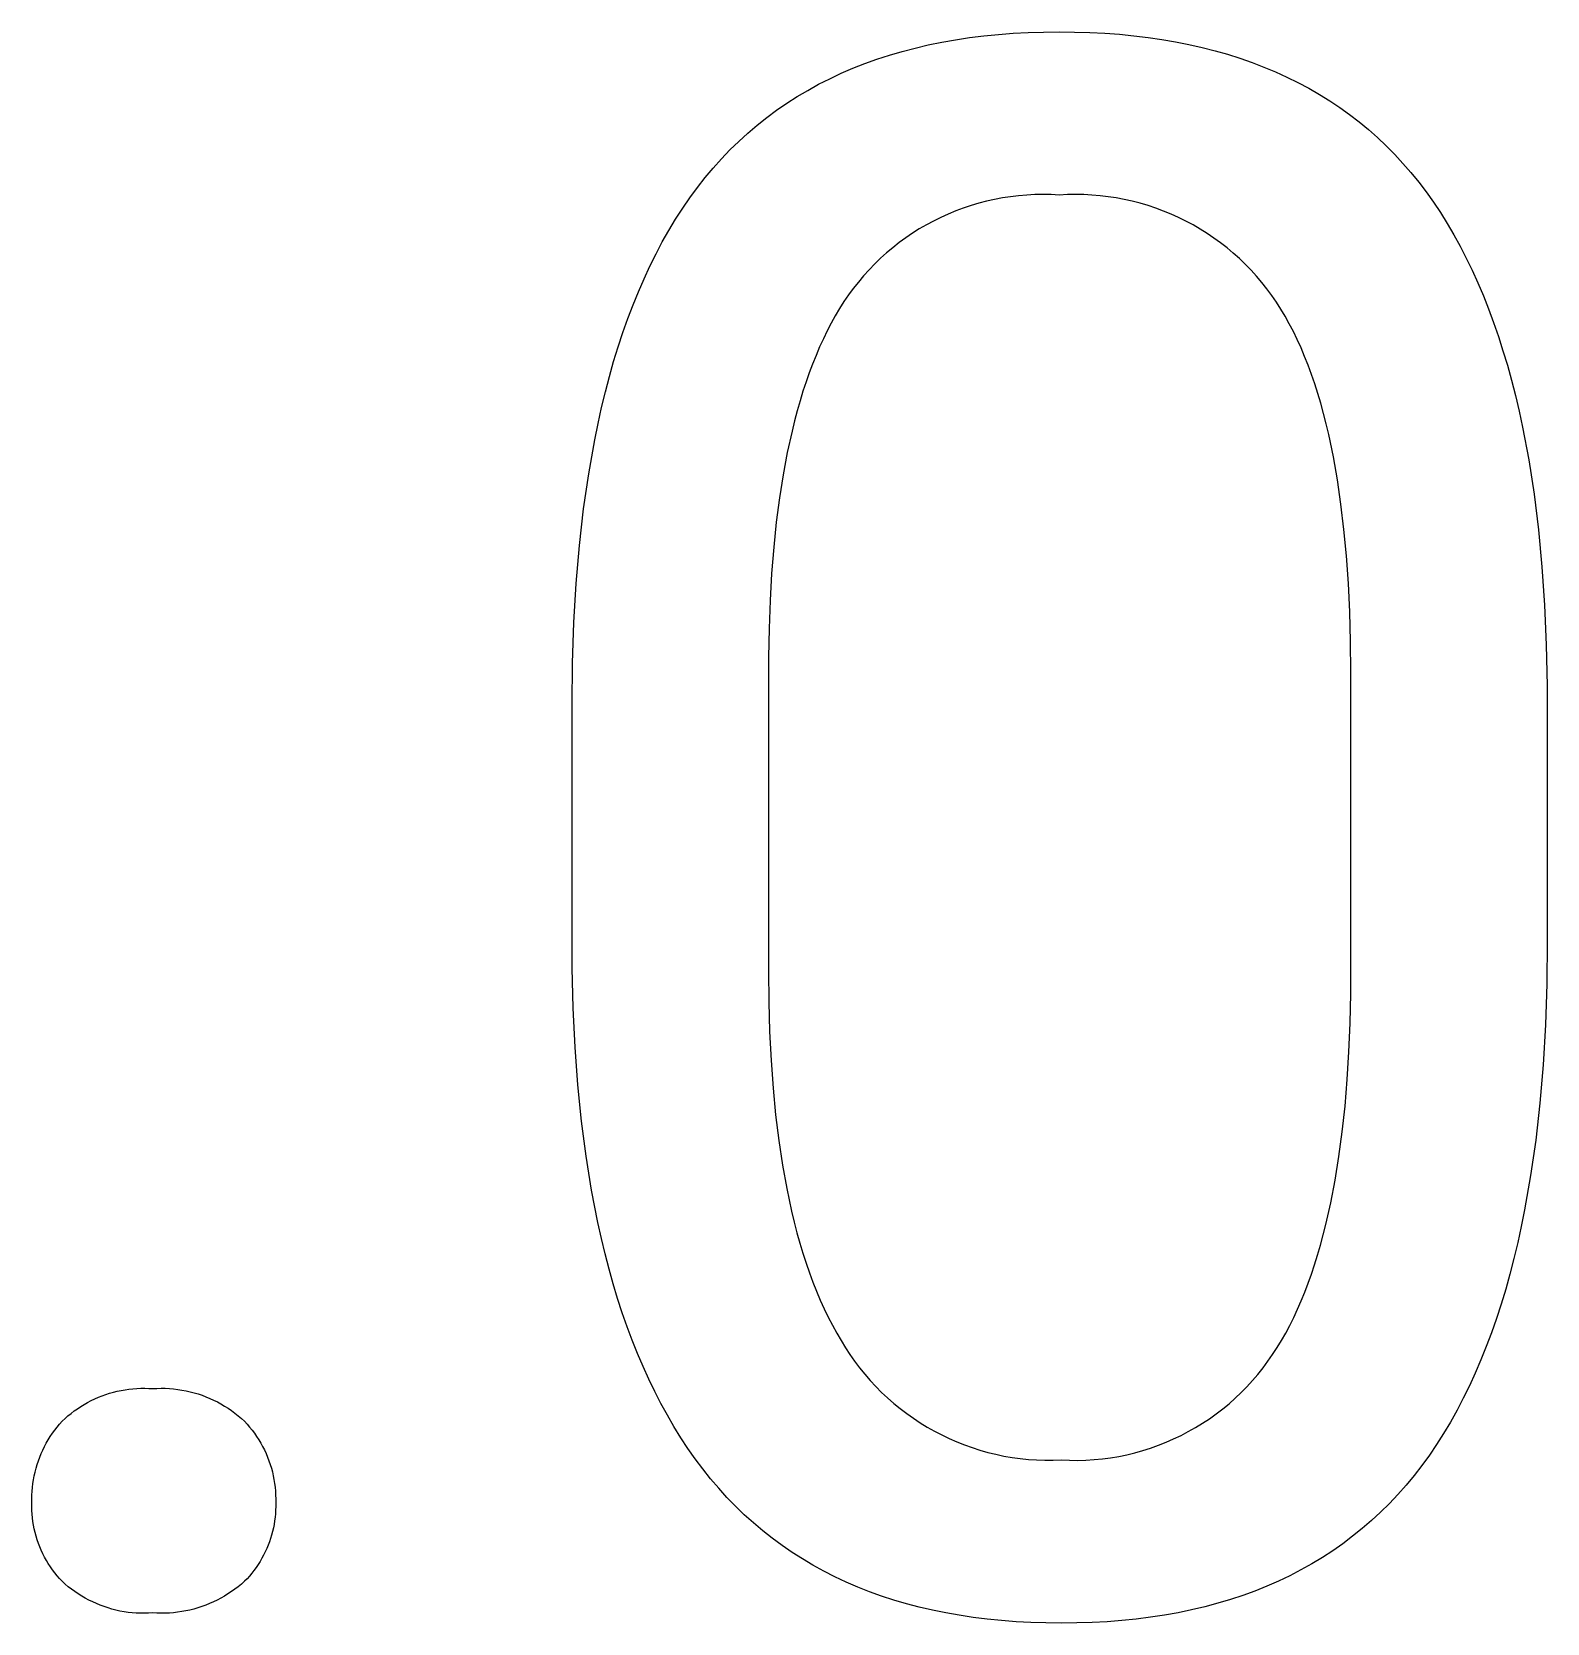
# Model space of a CAD drawing. Header units: millimetres. Extents: x 0 to 4030, y -54 to 2762.
# Drawn here: x 2940.35 to 2968.54, y 123.42 to 153.03 of the extents above; entities that cross this region are included whole.
import ezdxf

# ---------------------------------------------------------------- set-up
doc = ezdxf.new("R2010")
doc.units = ezdxf.units.MM
doc.header["$MEASUREMENT"] = 0
doc.layers.add('Domyślny', color=7, linetype='Continuous', true_color=0x000000)

msp = doc.modelspace()

# ---------------------------------------------------------------- linework, layer by layer
at = {"layer": 'Domyślny'}
for p, q in [((2956.78, 152.724), (2957.027, 152.781)), ((2957.027, 152.781), (2957.278, 152.832)), ((2957.278, 152.832), (2957.534, 152.878)), ((2957.534, 152.878), (2957.794, 152.917)), ((2957.794, 152.917), (2958.06, 152.95)), ((2958.06, 152.95), (2958.331, 152.977)), ((2958.331, 152.977), (2958.606, 152.998)), ((2958.606, 152.998), (2958.886, 153.013)), ((2958.886, 153.013), (2959.172, 153.022)), ((2959.172, 153.022), (2959.462, 153.025)), ((2959.462, 153.025), (2959.749, 153.022)), ((2959.749, 153.022), (2960.032, 153.014)), ((2960.032, 153.014), (2960.309, 152.999)), ((2960.309, 152.999), (2960.583, 152.979)), ((2960.583, 152.979), (2960.851, 152.953)), ((2960.851, 152.953), (2961.114, 152.921)), ((2961.114, 152.921), (2961.373, 152.883)), ((2961.373, 152.883), (2961.627, 152.839)), ((2961.627, 152.839), (2961.876, 152.79)), ((2961.876, 152.79), (2962.121, 152.734)), ((2955.844, 152.435), (2956.071, 152.516)), ((2956.071, 152.516), (2956.302, 152.591)), ((2956.302, 152.591), (2956.539, 152.661)), ((2956.539, 152.661), (2956.78, 152.724)), ((2962.121, 152.734), (2962.361, 152.673)), ((2962.361, 152.673), (2962.595, 152.607)), ((2962.595, 152.607), (2962.825, 152.534)), ((2962.825, 152.534), (2963.051, 152.455)), ((2963.051, 152.455), (2963.271, 152.371)), ((2954.985, 152.049), (2955.193, 152.154)), ((2955.193, 152.154), (2955.405, 152.254)), ((2955.405, 152.254), (2955.622, 152.347)), ((2955.622, 152.347), (2955.844, 152.435)), ((2963.271, 152.371), (2963.487, 152.281)), ((2963.487, 152.281), (2963.698, 152.185)), ((2963.698, 152.185), (2963.904, 152.083)), ((2954.585, 151.82), (2954.783, 151.937)), ((2954.783, 151.937), (2954.985, 152.049)), ((2963.904, 152.083), (2964.106, 151.975)), ((2964.106, 151.975), (2964.302, 151.862)), ((2964.302, 151.862), (2964.494, 151.743)), ((2954.021, 151.431), (2954.204, 151.566)), ((2954.204, 151.566), (2954.392, 151.696)), ((2954.392, 151.696), (2954.585, 151.82)), ((2964.494, 151.743), (2964.681, 151.618)), ((2964.681, 151.618), (2964.864, 151.487)), ((2953.669, 151.141), (2953.843, 151.289)), ((2953.843, 151.289), (2954.021, 151.431)), ((2964.864, 151.487), (2965.041, 151.35)), ((2965.041, 151.35), (2965.214, 151.208)), ((2953.337, 150.828), (2953.501, 150.988)), ((2953.501, 150.988), (2953.669, 151.141)), ((2965.214, 151.208), (2965.382, 151.059)), ((2965.382, 151.059), (2965.545, 150.905)), ((2953.178, 150.662), (2953.337, 150.828)), ((2965.545, 150.905), (2965.704, 150.745)), ((2965.704, 150.745), (2965.857, 150.579)), ((2952.875, 150.313), (2953.025, 150.49)), ((2953.025, 150.49), (2953.178, 150.662)), ((2965.857, 150.579), (2966.006, 150.408)), ((2966.006, 150.408), (2966.15, 150.23)), ((2952.592, 149.939), (2952.731, 150.129)), ((2952.731, 150.129), (2952.875, 150.313)), ((2966.15, 150.23), (2966.29, 150.047)), ((2952.457, 149.743), (2952.592, 149.939)), ((2957.821, 149.794), (2957.677, 149.746)), ((2957.965, 149.837), (2957.821, 149.794)), ((2958.112, 149.875), (2957.965, 149.837)), ((2958.259, 149.908), (2958.112, 149.875)), ((2958.408, 149.936), (2958.259, 149.908)), ((2958.557, 149.959), (2958.408, 149.936)), ((2958.707, 149.977), (2958.557, 149.959)), ((2958.858, 149.99), (2958.707, 149.977)), ((2959.008, 149.997), (2958.858, 149.99)), ((2959.16, 150), (2959.008, 149.997)), ((2959.311, 149.997), (2959.16, 150)), ((2959.462, 149.989), (2959.311, 149.997)), ((2959.614, 149.997), (2959.462, 149.989)), ((2959.766, 150), (2959.614, 149.997)), ((2959.918, 149.997), (2959.766, 150)), ((2960.07, 149.99), (2959.918, 149.997)), ((2960.222, 149.977), (2960.07, 149.99)), ((2960.373, 149.959), (2960.222, 149.977)), ((2960.524, 149.936), (2960.373, 149.959)), ((2960.673, 149.908), (2960.524, 149.936)), ((2960.822, 149.875), (2960.673, 149.908)), ((2960.969, 149.836), (2960.822, 149.875)), ((2961.116, 149.793), (2960.969, 149.836)), ((2961.26, 149.745), (2961.116, 149.793)), ((2966.29, 150.047), (2966.425, 149.858)), ((2966.425, 149.858), (2966.555, 149.662)), ((2952.2, 149.331), (2952.326, 149.54)), ((2952.326, 149.54), (2952.457, 149.743)), ((2957.123, 149.506), (2956.99, 149.434)), ((2957.258, 149.573), (2957.123, 149.506)), ((2957.396, 149.635), (2957.258, 149.573)), ((2957.536, 149.693), (2957.396, 149.635)), ((2957.677, 149.746), (2957.536, 149.693)), ((2961.403, 149.692), (2961.26, 149.745)), ((2961.544, 149.634), (2961.403, 149.692)), ((2961.682, 149.571), (2961.544, 149.634)), ((2961.819, 149.504), (2961.682, 149.571)), ((2961.953, 149.432), (2961.819, 149.504)), ((2966.555, 149.662), (2966.682, 149.46)), ((2952.078, 149.116), (2952.2, 149.331)), ((2956.607, 149.193), (2956.485, 149.104)), ((2956.732, 149.278), (2956.607, 149.193)), ((2956.859, 149.358), (2956.732, 149.278)), ((2956.99, 149.434), (2956.859, 149.358)), ((2962.085, 149.356), (2961.953, 149.432)), ((2962.214, 149.275), (2962.085, 149.356)), ((2962.34, 149.19), (2962.214, 149.275)), ((2966.682, 149.46), (2966.804, 149.252)), ((2966.804, 149.252), (2966.922, 149.037)), ((2951.961, 148.895), (2952.078, 149.116)), ((2956.25, 148.913), (2956.138, 148.812)), ((2956.366, 149.01), (2956.25, 148.913)), ((2956.485, 149.104), (2956.366, 149.01)), ((2962.464, 149.1), (2962.34, 149.19)), ((2962.584, 149.007), (2962.464, 149.1)), ((2962.701, 148.909), (2962.584, 149.007)), ((2962.814, 148.807), (2962.701, 148.909)), ((2966.922, 149.037), (2967.036, 148.817)), ((2951.738, 148.432), (2951.847, 148.667)), ((2951.847, 148.667), (2951.961, 148.895)), ((2956.029, 148.707), (2955.924, 148.599)), ((2956.138, 148.812), (2956.029, 148.707)), ((2962.924, 148.702), (2962.814, 148.807)), ((2963.031, 148.593), (2962.924, 148.702)), ((2967.036, 148.817), (2967.146, 148.589)), ((2951.633, 148.191), (2951.738, 148.432)), ((2955.725, 148.371), (2955.631, 148.253)), ((2955.822, 148.487), (2955.725, 148.371)), ((2955.924, 148.599), (2955.822, 148.487)), ((2963.133, 148.481), (2963.031, 148.593)), ((2963.232, 148.365), (2963.133, 148.481)), ((2963.327, 148.245), (2963.232, 148.365)), ((2967.146, 148.589), (2967.252, 148.356)), ((2967.252, 148.356), (2967.354, 148.116)), ((2951.533, 147.944), (2951.633, 148.191)), ((2955.542, 148.131), (2955.457, 148.006)), ((2955.631, 148.253), (2955.542, 148.131)), ((2963.417, 148.123), (2963.327, 148.245)), ((2963.504, 147.998), (2963.417, 148.123)), ((2967.354, 148.116), (2967.451, 147.87)), ((2951.436, 147.691), (2951.533, 147.944)), ((2955.297, 147.744), (2955.22, 147.606)), ((2955.376, 147.878), (2955.297, 147.744)), ((2955.457, 148.006), (2955.376, 147.878)), ((2963.586, 147.869), (2963.504, 147.998)), ((2963.666, 147.734), (2963.586, 147.869)), ((2963.743, 147.595), (2963.666, 147.734)), ((2967.451, 147.87), (2967.544, 147.617)), ((2951.257, 147.165), (2951.344, 147.431)), ((2951.344, 147.431), (2951.436, 147.691)), ((2955.146, 147.463), (2955.074, 147.315)), ((2955.22, 147.606), (2955.146, 147.463)), ((2963.818, 147.45), (2963.743, 147.595)), ((2963.891, 147.3), (2963.818, 147.45)), ((2967.544, 147.617), (2967.633, 147.359)), ((2951.173, 146.892), (2951.257, 147.165)), ((2955.005, 147.163), (2954.938, 147.007)), ((2955.074, 147.315), (2955.005, 147.163)), ((2963.961, 147.145), (2963.891, 147.3)), ((2964.028, 146.986), (2963.961, 147.145)), ((2967.633, 147.359), (2967.718, 147.094)), ((2951.094, 146.613), (2951.173, 146.892)), ((2954.874, 146.846), (2954.812, 146.681)), ((2954.938, 147.007), (2954.874, 146.846)), ((2964.093, 146.822), (2964.028, 146.986)), ((2967.718, 147.094), (2967.799, 146.822)), ((2951.019, 146.327), (2951.094, 146.613)), ((2954.812, 146.681), (2954.752, 146.512)), ((2964.155, 146.652), (2964.093, 146.822)), ((2964.215, 146.478), (2964.155, 146.652)), ((2967.799, 146.822), (2967.875, 146.545)), ((2967.875, 146.545), (2967.948, 146.26)), ((2950.949, 146.036), (2951.019, 146.327)), ((2954.695, 146.338), (2954.64, 146.159)), ((2954.752, 146.512), (2954.695, 146.338)), ((2964.272, 146.299), (2964.215, 146.478)), ((2964.327, 146.115), (2964.272, 146.299)), ((2967.948, 146.26), (2968.016, 145.97)), ((2950.882, 145.737), (2950.949, 146.036)), ((2954.588, 145.976), (2954.538, 145.789)), ((2954.64, 146.159), (2954.588, 145.976)), ((2964.379, 145.926), (2964.327, 146.115)), ((2968.016, 145.97), (2968.08, 145.674)), ((2950.82, 145.433), (2950.882, 145.737)), ((2954.538, 145.789), (2954.491, 145.598)), ((2964.428, 145.732), (2964.379, 145.926)), ((2964.475, 145.533), (2964.428, 145.732)), ((2968.08, 145.674), (2968.196, 145.061)), ((2950.709, 144.804), (2950.82, 145.433)), ((2954.491, 145.598), (2954.403, 145.201)), ((2964.562, 145.121), (2964.475, 145.533)), ((2954.403, 145.201), (2954.326, 144.787)), ((2964.638, 144.689), (2964.562, 145.121)), ((2968.196, 145.061), (2968.295, 144.424)), ((2950.615, 144.151), (2950.709, 144.804)), ((2954.326, 144.787), (2954.258, 144.355)), ((2964.704, 144.237), (2964.638, 144.689)), ((2954.258, 144.355), (2954.199, 143.905)), ((2964.76, 143.766), (2964.704, 144.237)), ((2968.295, 144.424), (2968.377, 143.761)), ((2950.538, 143.471), (2950.615, 144.151)), ((2954.199, 143.905), (2954.151, 143.438)), ((2964.806, 143.275), (2964.76, 143.766)), ((2968.377, 143.761), (2968.443, 143.073)), ((2950.478, 142.766), (2950.538, 143.471)), ((2954.151, 143.438), (2954.112, 142.952)), ((2964.842, 142.765), (2964.806, 143.275)), ((2968.443, 143.073), (2968.492, 142.36)), ((2950.435, 142.036), (2950.478, 142.766)), ((2954.112, 142.952), (2954.083, 142.45)), ((2964.867, 142.235), (2964.842, 142.765)), ((2954.083, 142.45), (2954.063, 141.929)), ((2964.882, 141.685), (2964.867, 142.235)), ((2968.492, 142.36), (2968.524, 141.621)), ((2950.409, 141.28), (2950.435, 142.036)), ((2954.063, 141.929), (2954.054, 141.391)), ((2964.887, 141.115), (2964.882, 141.685)), ((2968.524, 141.621), (2968.54, 140.857)), ((2950.401, 140.499), (2950.409, 141.28)), ((2954.054, 141.391), (2954.054, 135.553)), ((2964.887, 135.138), (2964.887, 141.115)), ((2968.54, 140.857), (2968.54, 136.108)), ((2950.401, 135.612), (2950.401, 140.499)), ((2968.54, 136.108), (2968.532, 135.317)), ((2950.419, 134.865), (2950.401, 135.612)), ((2954.054, 135.553), (2954.059, 134.981)), ((2968.532, 135.317), (2968.506, 134.551)), ((2964.875, 134.585), (2964.887, 135.138)), ((2950.454, 134.141), (2950.419, 134.865)), ((2954.059, 134.981), (2954.075, 134.427)), ((2954.075, 134.427), (2954.101, 133.893)), ((2964.853, 134.051), (2964.875, 134.585)), ((2968.506, 134.551), (2968.463, 133.812)), ((2950.506, 133.44), (2950.454, 134.141)), ((2954.101, 133.893), (2954.138, 133.378)), ((2964.821, 133.536), (2964.853, 134.051)), ((2968.463, 133.812), (2968.403, 133.099)), ((2964.779, 133.04), (2964.821, 133.536)), ((2950.574, 132.763), (2950.506, 133.44)), ((2954.138, 133.378), (2954.186, 132.882)), ((2964.728, 132.562), (2964.779, 133.04)), ((2968.403, 133.099), (2968.326, 132.411)), ((2950.659, 132.11), (2950.574, 132.763)), ((2954.186, 132.882), (2954.244, 132.404)), ((2954.244, 132.404), (2954.312, 131.946)), ((2964.667, 132.103), (2964.728, 132.562)), ((2968.326, 132.411), (2968.232, 131.749)), ((2950.76, 131.48), (2950.659, 132.11)), ((2964.596, 131.663), (2964.667, 132.103)), ((2954.312, 131.946), (2954.392, 131.507)), ((2968.232, 131.749), (2968.121, 131.113)), ((2950.879, 130.874), (2950.76, 131.48)), ((2954.392, 131.507), (2954.481, 131.087)), ((2964.515, 131.242), (2964.596, 131.663)), ((2964.424, 130.84), (2964.515, 131.242)), ((2950.944, 130.58), (2950.879, 130.874)), ((2954.481, 131.087), (2954.53, 130.884)), ((2954.53, 130.884), (2954.582, 130.686)), ((2964.375, 130.646), (2964.424, 130.84)), ((2968.121, 131.113), (2968.059, 130.805)), ((2951.013, 130.292), (2950.944, 130.58)), ((2954.582, 130.686), (2954.636, 130.492)), ((2964.324, 130.456), (2964.375, 130.646)), ((2968.059, 130.805), (2967.992, 130.503)), ((2951.087, 130.009), (2951.013, 130.292)), ((2954.636, 130.492), (2954.693, 130.304)), ((2954.693, 130.304), (2954.752, 130.12)), ((2964.214, 130.091), (2964.27, 130.271)), ((2964.27, 130.271), (2964.324, 130.456)), ((2967.992, 130.503), (2967.922, 130.207)), ((2951.165, 129.733), (2951.087, 130.009)), ((2954.752, 130.12), (2954.814, 129.941)), ((2964.155, 129.916), (2964.214, 130.091)), ((2967.922, 130.207), (2967.847, 129.918)), ((2951.247, 129.462), (2951.165, 129.733)), ((2954.814, 129.941), (2954.879, 129.766)), ((2954.879, 129.766), (2954.946, 129.597)), ((2964.03, 129.58), (2964.094, 129.746)), ((2964.094, 129.746), (2964.155, 129.916)), ((2967.847, 129.918), (2967.768, 129.636)), ((2951.333, 129.198), (2951.247, 129.462)), ((2954.946, 129.597), (2955.016, 129.432)), ((2955.016, 129.432), (2955.089, 129.272)), ((2963.895, 129.262), (2963.964, 129.418)), ((2963.964, 129.418), (2964.03, 129.58)), ((2967.684, 129.36), (2967.596, 129.09)), ((2967.768, 129.636), (2967.684, 129.36)), ((2951.423, 128.939), (2951.333, 129.198)), ((2955.089, 129.272), (2955.164, 129.116)), ((2955.164, 129.116), (2955.242, 128.966)), ((2963.751, 128.963), (2963.824, 129.11)), ((2963.824, 129.11), (2963.895, 129.262)), ((2967.596, 129.09), (2967.504, 128.827)), ((2951.518, 128.686), (2951.423, 128.939)), ((2955.242, 128.966), (2955.322, 128.82)), ((2955.322, 128.82), (2955.406, 128.679)), ((2963.597, 128.683), (2963.675, 128.821)), ((2963.675, 128.821), (2963.751, 128.963)), ((2967.504, 128.827), (2967.408, 128.57)), ((2951.616, 128.439), (2951.518, 128.686)), ((2955.406, 128.679), (2955.485, 128.548)), ((2955.485, 128.548), (2955.568, 128.42)), ((2963.433, 128.421), (2963.516, 128.55)), ((2963.516, 128.55), (2963.597, 128.683)), ((2967.408, 128.57), (2967.308, 128.32)), ((2951.719, 128.197), (2951.616, 128.439)), ((2951.826, 127.962), (2951.719, 128.197)), ((2955.568, 128.42), (2955.656, 128.295)), ((2955.656, 128.295), (2955.749, 128.172)), ((2963.255, 128.172), (2963.346, 128.295)), ((2963.346, 128.295), (2963.433, 128.421)), ((2967.308, 128.32), (2967.203, 128.076)), ((2951.937, 127.733), (2951.826, 127.962)), ((2955.749, 128.172), (2955.845, 128.053)), ((2955.845, 128.053), (2955.945, 127.938)), ((2955.945, 127.938), (2956.049, 127.826)), ((2962.955, 127.822), (2963.059, 127.935)), ((2963.059, 127.935), (2963.159, 128.052)), ((2963.159, 128.052), (2963.255, 128.172)), ((2967.203, 128.076), (2967.094, 127.839)), ((2941.452, 127.563), (2941.519, 127.595)), ((2941.519, 127.595), (2941.587, 127.625)), ((2941.587, 127.625), (2941.655, 127.652)), ((2941.655, 127.652), (2941.725, 127.677)), ((2941.725, 127.677), (2941.795, 127.7)), ((2941.795, 127.7), (2941.866, 127.72)), ((2941.866, 127.72), (2941.938, 127.738)), ((2941.938, 127.738), (2942.01, 127.753)), ((2942.01, 127.753), (2942.083, 127.766)), ((2942.083, 127.766), (2942.156, 127.777)), ((2942.156, 127.777), (2942.229, 127.785)), ((2942.229, 127.785), (2942.303, 127.791)), ((2942.303, 127.791), (2942.377, 127.794)), ((2942.377, 127.794), (2942.451, 127.794)), ((2942.451, 127.794), (2942.525, 127.792)), ((2942.525, 127.792), (2942.599, 127.788)), ((2942.599, 127.788), (2942.676, 127.792)), ((2942.676, 127.792), (2942.754, 127.794)), ((2942.754, 127.794), (2942.831, 127.793)), ((2942.831, 127.793), (2942.909, 127.789)), ((2942.909, 127.789), (2942.986, 127.782)), ((2942.986, 127.782), (2943.064, 127.773)), ((2943.064, 127.773), (2943.14, 127.761)), ((2943.14, 127.761), (2943.217, 127.747)), ((2943.217, 127.747), (2943.292, 127.73)), ((2943.292, 127.73), (2943.367, 127.71)), ((2943.367, 127.71), (2943.442, 127.688)), ((2943.442, 127.688), (2943.516, 127.663)), ((2943.516, 127.663), (2943.588, 127.636)), ((2943.588, 127.636), (2943.66, 127.606)), ((2943.66, 127.606), (2943.731, 127.574)), ((2952.052, 127.509), (2951.937, 127.733)), ((2956.049, 127.826), (2956.157, 127.717)), ((2956.157, 127.717), (2956.269, 127.613)), ((2956.269, 127.613), (2956.384, 127.512)), ((2962.621, 127.506), (2962.736, 127.608)), ((2962.736, 127.608), (2962.848, 127.713)), ((2962.848, 127.713), (2962.955, 127.822)), ((2966.98, 127.608), (2966.863, 127.383)), ((2967.094, 127.839), (2966.98, 127.608)), ((2941.021, 127.279), (2941.079, 127.326)), ((2941.079, 127.326), (2941.137, 127.371)), ((2941.137, 127.371), (2941.198, 127.413)), ((2941.198, 127.413), (2941.259, 127.454)), ((2941.259, 127.454), (2941.322, 127.492)), ((2941.322, 127.492), (2941.387, 127.529)), ((2941.387, 127.529), (2941.452, 127.563)), ((2943.731, 127.574), (2943.8, 127.539)), ((2943.8, 127.539), (2943.868, 127.502)), ((2943.868, 127.502), (2943.935, 127.463)), ((2943.935, 127.463), (2944.001, 127.421)), ((2944.001, 127.421), (2944.065, 127.377)), ((2944.065, 127.377), (2944.127, 127.331)), ((2944.127, 127.331), (2944.188, 127.283)), ((2952.172, 127.292), (2952.052, 127.509)), ((2952.295, 127.08), (2952.172, 127.292)), ((2956.384, 127.512), (2956.503, 127.415)), ((2956.503, 127.415), (2956.625, 127.322)), ((2956.625, 127.322), (2956.75, 127.234)), ((2962.256, 127.227), (2962.381, 127.316)), ((2962.381, 127.316), (2962.503, 127.409)), ((2962.503, 127.409), (2962.621, 127.506)), ((2966.863, 127.383), (2966.741, 127.165)), ((2940.732, 126.955), (2940.774, 127.013)), ((2940.774, 127.013), (2940.818, 127.07)), ((2940.818, 127.07), (2940.864, 127.126)), ((2940.864, 127.126), (2940.912, 127.18)), ((2940.912, 127.18), (2940.966, 127.231)), ((2940.966, 127.231), (2941.021, 127.279)), ((2944.188, 127.283), (2944.247, 127.232)), ((2944.247, 127.232), (2944.305, 127.18)), ((2944.305, 127.18), (2944.354, 127.127)), ((2944.354, 127.127), (2944.401, 127.072)), ((2944.401, 127.072), (2944.447, 127.015)), ((2944.447, 127.015), (2944.49, 126.957)), ((2952.423, 126.874), (2952.295, 127.08)), ((2956.75, 127.234), (2956.877, 127.15)), ((2956.877, 127.15), (2957.008, 127.07)), ((2957.008, 127.07), (2957.141, 126.995)), ((2957.141, 126.995), (2957.277, 126.924)), ((2961.864, 126.987), (2961.998, 127.062)), ((2961.998, 127.062), (2962.128, 127.142)), ((2962.128, 127.142), (2962.256, 127.227)), ((2966.741, 127.165), (2966.614, 126.954)), ((2940.552, 126.642), (2940.584, 126.707)), ((2940.584, 126.707), (2940.618, 126.771)), ((2940.618, 126.771), (2940.654, 126.833)), ((2940.654, 126.833), (2940.692, 126.895)), ((2940.692, 126.895), (2940.732, 126.955)), ((2944.49, 126.957), (2944.531, 126.897)), ((2944.531, 126.897), (2944.571, 126.836)), ((2944.571, 126.836), (2944.608, 126.774)), ((2944.608, 126.774), (2944.643, 126.71)), ((2944.643, 126.71), (2944.675, 126.646)), ((2952.555, 126.674), (2952.423, 126.874)), ((2957.277, 126.924), (2957.415, 126.858)), ((2957.415, 126.858), (2957.556, 126.797)), ((2957.556, 126.797), (2957.698, 126.741)), ((2957.698, 126.741), (2957.842, 126.689)), ((2961.162, 126.681), (2961.307, 126.732)), ((2961.307, 126.732), (2961.449, 126.789)), ((2961.449, 126.789), (2961.59, 126.85)), ((2961.59, 126.85), (2961.728, 126.916)), ((2961.728, 126.916), (2961.864, 126.987)), ((2966.484, 126.749), (2966.349, 126.55)), ((2966.614, 126.954), (2966.484, 126.749)), ((2940.447, 126.374), (2940.47, 126.442)), ((2940.47, 126.442), (2940.495, 126.51)), ((2940.495, 126.51), (2940.522, 126.577)), ((2940.522, 126.577), (2940.552, 126.642)), ((2944.675, 126.646), (2944.706, 126.58)), ((2944.706, 126.58), (2944.734, 126.513)), ((2944.734, 126.513), (2944.76, 126.445)), ((2944.76, 126.445), (2944.784, 126.377)), ((2952.691, 126.48), (2952.555, 126.674)), ((2952.832, 126.292), (2952.691, 126.48)), ((2957.842, 126.689), (2957.988, 126.643)), ((2957.988, 126.643), (2958.135, 126.601)), ((2958.135, 126.601), (2958.284, 126.565)), ((2958.284, 126.565), (2958.434, 126.533)), ((2958.434, 126.533), (2958.585, 126.507)), ((2958.585, 126.507), (2958.736, 126.486)), ((2958.736, 126.486), (2958.888, 126.471)), ((2958.888, 126.471), (2959.041, 126.46)), ((2959.041, 126.46), (2959.194, 126.455)), ((2959.194, 126.455), (2959.347, 126.455)), ((2959.347, 126.455), (2959.5, 126.46)), ((2959.5, 126.46), (2959.653, 126.453)), ((2959.653, 126.453), (2959.807, 126.452)), ((2959.807, 126.452), (2959.96, 126.457)), ((2959.96, 126.457), (2960.113, 126.466)), ((2960.113, 126.466), (2960.266, 126.481)), ((2960.266, 126.481), (2960.418, 126.502)), ((2960.418, 126.502), (2960.569, 126.527)), ((2960.569, 126.527), (2960.719, 126.558)), ((2960.719, 126.558), (2960.868, 126.594)), ((2960.868, 126.594), (2961.016, 126.635)), ((2961.016, 126.635), (2961.162, 126.681)), ((2966.349, 126.55), (2966.21, 126.358)), ((2940.38, 126.093), (2940.393, 126.164)), ((2940.393, 126.164), (2940.409, 126.235)), ((2940.409, 126.235), (2940.427, 126.304)), ((2940.427, 126.304), (2940.447, 126.374)), ((2944.784, 126.377), (2944.805, 126.307)), ((2944.805, 126.307), (2944.824, 126.237)), ((2944.824, 126.237), (2944.84, 126.167)), ((2944.84, 126.167), (2944.854, 126.095)), ((2952.977, 126.11), (2952.832, 126.292)), ((2953.127, 125.934), (2952.977, 126.11)), ((2966.066, 126.172), (2965.917, 125.991)), ((2966.21, 126.358), (2966.066, 126.172)), ((2940.35, 125.806), (2940.354, 125.878)), ((2940.354, 125.878), (2940.36, 125.95)), ((2940.36, 125.95), (2940.369, 126.022)), ((2940.369, 126.022), (2940.38, 126.093)), ((2944.854, 126.095), (2944.866, 126.024)), ((2944.866, 126.024), (2944.875, 125.952)), ((2944.875, 125.952), (2944.881, 125.88)), ((2944.881, 125.88), (2944.885, 125.807)), ((2953.281, 125.764), (2953.127, 125.934)), ((2965.763, 125.817), (2965.604, 125.649)), ((2965.917, 125.991), (2965.763, 125.817)), ((2940.349, 125.734), (2940.35, 125.806)), ((2940.35, 125.662), (2940.349, 125.734)), ((2940.349, 125.592), (2940.35, 125.662)), ((2940.351, 125.522), (2940.349, 125.592)), ((2940.355, 125.453), (2940.351, 125.522)), ((2944.885, 125.528), (2944.881, 125.46)), ((2944.885, 125.807), (2944.887, 125.735)), ((2944.887, 125.595), (2944.885, 125.528)), ((2944.887, 125.735), (2944.886, 125.662)), ((2944.886, 125.662), (2944.887, 125.595)), ((2953.44, 125.6), (2953.281, 125.764)), ((2953.604, 125.442), (2953.44, 125.6)), ((2965.604, 125.649), (2965.441, 125.488)), ((2940.361, 125.383), (2940.355, 125.453)), ((2940.37, 125.314), (2940.361, 125.383)), ((2940.381, 125.245), (2940.37, 125.314)), ((2940.395, 125.177), (2940.381, 125.245)), ((2944.856, 125.26), (2944.843, 125.194)), ((2944.866, 125.327), (2944.856, 125.26)), ((2944.875, 125.393), (2944.866, 125.327)), ((2944.881, 125.46), (2944.875, 125.393)), ((2953.772, 125.289), (2953.604, 125.442)), ((2953.946, 125.143), (2953.772, 125.289)), ((2965.272, 125.332), (2965.099, 125.182)), ((2965.441, 125.488), (2965.272, 125.332)), ((2940.411, 125.109), (2940.395, 125.177)), ((2940.429, 125.041), (2940.411, 125.109)), ((2940.449, 124.974), (2940.429, 125.041)), ((2940.472, 124.908), (2940.449, 124.974)), ((2944.769, 124.935), (2944.745, 124.872)), ((2944.791, 124.999), (2944.769, 124.935)), ((2944.81, 125.063), (2944.791, 124.999)), ((2944.828, 125.128), (2944.81, 125.063)), ((2944.843, 125.194), (2944.828, 125.128)), ((2954.123, 125.003), (2953.946, 125.143)), ((2954.306, 124.868), (2954.123, 125.003)), ((2964.921, 125.039), (2964.739, 124.901)), ((2965.099, 125.182), (2964.921, 125.039)), ((2940.497, 124.843), (2940.472, 124.908)), ((2940.525, 124.779), (2940.497, 124.843)), ((2940.554, 124.716), (2940.525, 124.779)), ((2940.586, 124.654), (2940.554, 124.716)), ((2940.619, 124.592), (2940.586, 124.654)), ((2944.629, 124.63), (2944.595, 124.572)), ((2944.661, 124.689), (2944.629, 124.63)), ((2944.691, 124.749), (2944.661, 124.689)), ((2944.719, 124.81), (2944.691, 124.749)), ((2944.745, 124.872), (2944.719, 124.81)), ((2954.493, 124.74), (2954.306, 124.868)), ((2954.685, 124.618), (2954.493, 124.74)), ((2964.359, 124.645), (2964.162, 124.526)), ((2964.551, 124.77), (2964.359, 124.645)), ((2964.739, 124.901), (2964.551, 124.77)), ((2940.655, 124.532), (2940.619, 124.592)), ((2940.693, 124.474), (2940.655, 124.532)), ((2940.733, 124.416), (2940.693, 124.474)), ((2940.775, 124.361), (2940.733, 124.416)), ((2940.819, 124.306), (2940.775, 124.361)), ((2944.44, 124.352), (2944.397, 124.3)), ((2944.481, 124.405), (2944.44, 124.352)), ((2944.521, 124.459), (2944.481, 124.405)), ((2944.559, 124.515), (2944.521, 124.459)), ((2944.595, 124.572), (2944.559, 124.515)), ((2954.881, 124.501), (2954.685, 124.618)), ((2955.082, 124.391), (2954.881, 124.501)), ((2955.288, 124.286), (2955.082, 124.391)), ((2963.96, 124.413), (2963.753, 124.306)), ((2964.162, 124.526), (2963.96, 124.413)), ((2940.864, 124.253), (2940.819, 124.306)), ((2940.912, 124.202), (2940.864, 124.253)), ((2940.969, 124.151), (2940.912, 124.202)), ((2941.027, 124.102), (2940.969, 124.151)), ((2941.088, 124.055), (2941.027, 124.102)), ((2941.15, 124.01), (2941.088, 124.055)), ((2944.125, 124.055), (2944.063, 124.01)), ((2944.187, 124.102), (2944.125, 124.055)), ((2944.247, 124.151), (2944.187, 124.102)), ((2944.305, 124.202), (2944.247, 124.151)), ((2944.352, 124.25), (2944.305, 124.202)), ((2944.397, 124.3), (2944.352, 124.25)), ((2955.499, 124.188), (2955.288, 124.286)), ((2955.714, 124.095), (2955.499, 124.188)), ((2955.933, 124.009), (2955.714, 124.095)), ((2963.325, 124.111), (2963.104, 124.022)), ((2963.541, 124.205), (2963.325, 124.111)), ((2963.753, 124.306), (2963.541, 124.205)), ((2941.213, 123.967), (2941.15, 124.01)), ((2941.278, 123.926), (2941.213, 123.967)), ((2941.344, 123.888), (2941.278, 123.926)), ((2941.412, 123.852), (2941.344, 123.888)), ((2941.481, 123.818), (2941.412, 123.852)), ((2941.551, 123.787), (2941.481, 123.818)), ((2941.622, 123.758), (2941.551, 123.787)), ((2941.693, 123.731), (2941.622, 123.758)), ((2943.585, 123.759), (2943.512, 123.733)), ((2943.656, 123.788), (2943.585, 123.759)), ((2943.727, 123.819), (2943.656, 123.788)), ((2943.797, 123.853), (2943.727, 123.819)), ((2943.865, 123.889), (2943.797, 123.853)), ((2943.932, 123.927), (2943.865, 123.889)), ((2943.998, 123.968), (2943.932, 123.927)), ((2944.063, 124.01), (2943.998, 123.968)), ((2956.158, 123.928), (2955.933, 124.009)), ((2956.387, 123.853), (2956.158, 123.928)), ((2956.621, 123.785), (2956.387, 123.853)), ((2956.859, 123.722), (2956.621, 123.785)), ((2962.411, 123.793), (2962.17, 123.729)), ((2962.647, 123.863), (2962.411, 123.793)), ((2962.877, 123.94), (2962.647, 123.863)), ((2963.104, 124.022), (2962.877, 123.94)), ((2941.766, 123.707), (2941.693, 123.731)), ((2941.84, 123.686), (2941.766, 123.707)), ((2941.914, 123.667), (2941.84, 123.686)), ((2941.989, 123.65), (2941.914, 123.667)), ((2942.064, 123.637), (2941.989, 123.65)), ((2942.14, 123.625), (2942.064, 123.637)), ((2942.216, 123.617), (2942.14, 123.625)), ((2942.292, 123.611), (2942.216, 123.617)), ((2942.369, 123.608), (2942.292, 123.611)), ((2942.446, 123.607), (2942.369, 123.608)), ((2942.522, 123.609), (2942.446, 123.607)), ((2942.599, 123.613), (2942.522, 123.609)), ((2942.676, 123.609), (2942.599, 123.613)), ((2942.753, 123.607), (2942.676, 123.609)), ((2942.83, 123.608), (2942.753, 123.607)), ((2942.908, 123.612), (2942.83, 123.608)), ((2942.985, 123.618), (2942.908, 123.612)), ((2943.061, 123.627), (2942.985, 123.618)), ((2943.138, 123.638), (2943.061, 123.627)), ((2943.214, 123.652), (2943.138, 123.638)), ((2943.289, 123.668), (2943.214, 123.652)), ((2943.364, 123.687), (2943.289, 123.668)), ((2943.439, 123.709), (2943.364, 123.687)), ((2943.512, 123.733), (2943.439, 123.709)), ((2957.102, 123.665), (2956.859, 123.722)), ((2957.35, 123.615), (2957.102, 123.665)), ((2957.602, 123.57), (2957.35, 123.615)), ((2957.86, 123.531), (2957.602, 123.57)), ((2958.121, 123.498), (2957.86, 123.531)), ((2958.388, 123.471), (2958.121, 123.498)), ((2958.659, 123.45), (2958.388, 123.471)), ((2958.935, 123.436), (2958.659, 123.45)), ((2960.352, 123.451), (2960.073, 123.436)), ((2960.626, 123.472), (2960.352, 123.451)), ((2960.895, 123.5), (2960.626, 123.472)), ((2961.16, 123.534), (2960.895, 123.5)), ((2961.42, 123.573), (2961.16, 123.534)), ((2961.675, 123.619), (2961.42, 123.573)), ((2961.925, 123.671), (2961.675, 123.619)), ((2962.17, 123.729), (2961.925, 123.671)), ((2959.215, 123.427), (2958.935, 123.436)), ((2959.5, 123.424), (2959.215, 123.427)), ((2959.789, 123.427), (2959.5, 123.424)), ((2960.073, 123.436), (2959.789, 123.427))]:
    msp.add_line(p, q, dxfattribs=at)

doc.saveas('drawing.dxf')
